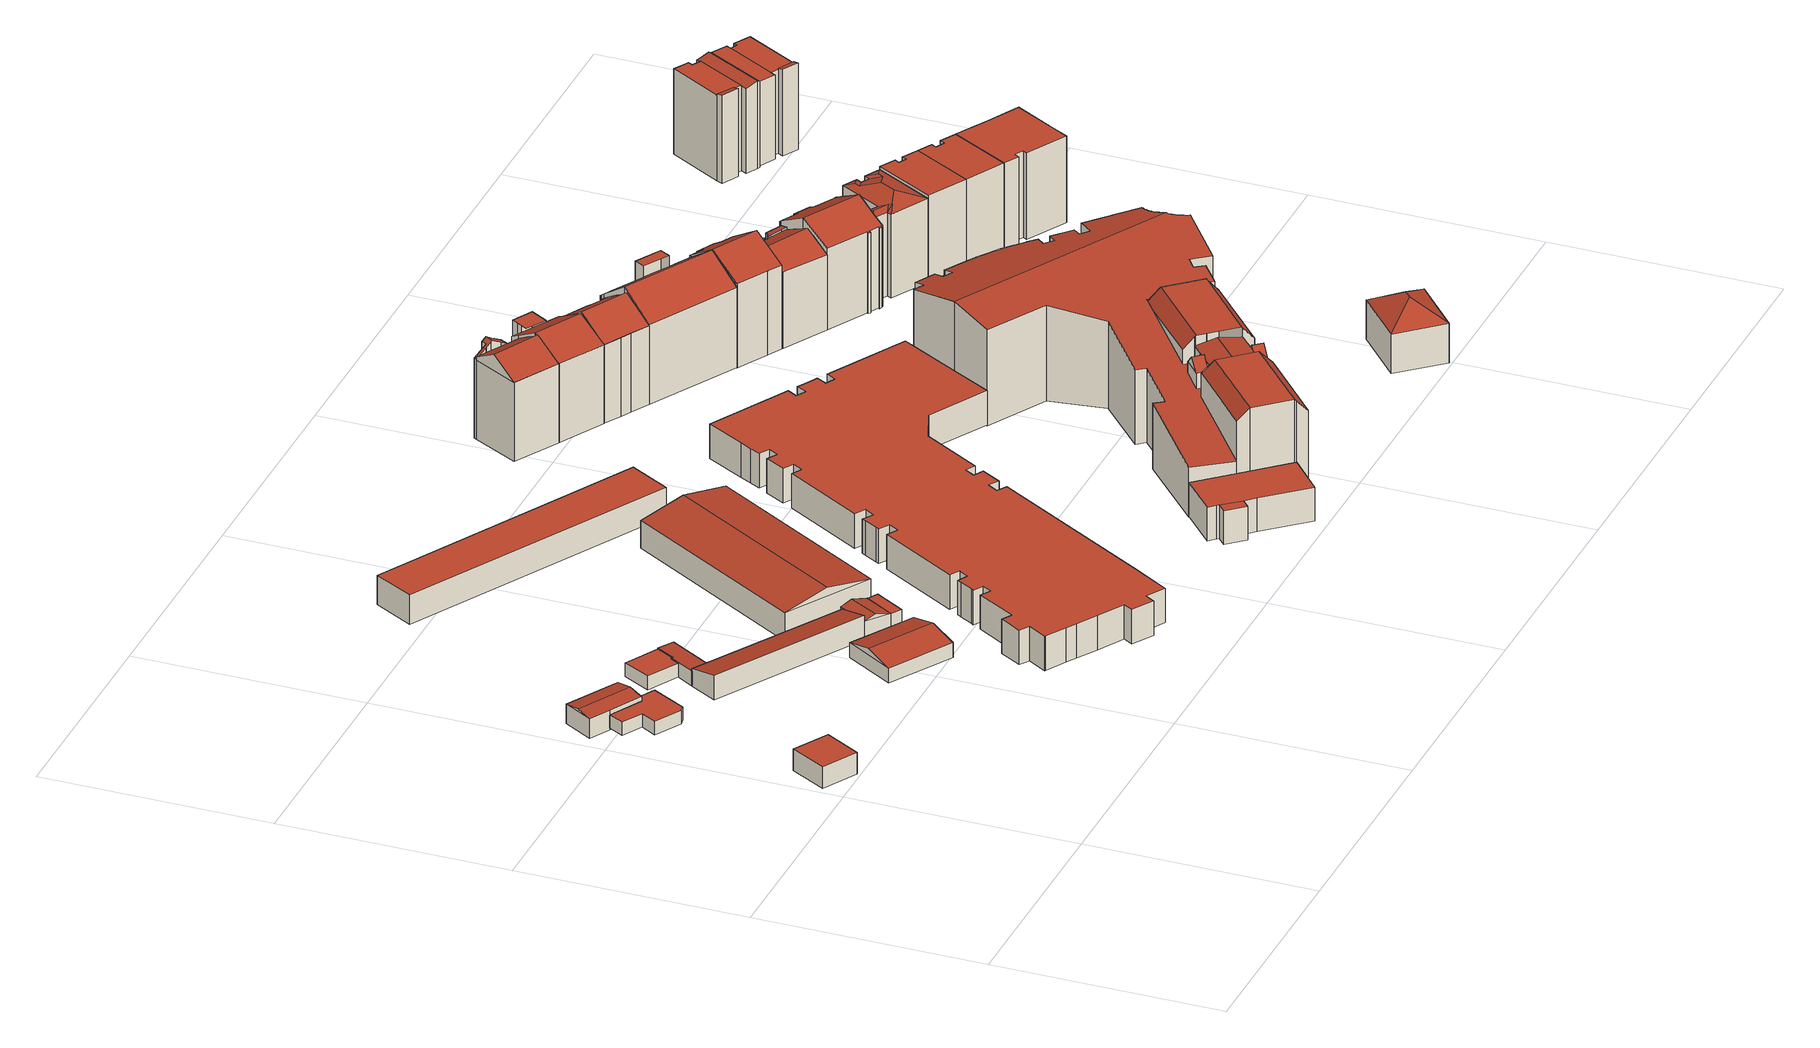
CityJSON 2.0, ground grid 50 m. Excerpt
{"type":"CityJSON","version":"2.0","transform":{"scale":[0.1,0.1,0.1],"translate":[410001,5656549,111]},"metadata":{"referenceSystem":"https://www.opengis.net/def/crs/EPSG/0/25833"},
"CityObjects":{
"building1":{"type":"Building","attributes":{"Dachtyp_tdc":"tdcPolyFlatRoof","Gemeindeschluessel":14612000,"Dachneigung":0,"QualitaetDacherkennung":84,"Geometrietyp2DReferenz":"3000","measuredHeight":4.87,"function":"31001_2000","roofType":"1000"},"geometry":[{"type":"Solid","lod":"2","boundaries":[[[[0,1,2,3]],[[4,5,1,0]],[[5,6,2,1]],[[6,7,3,2]],[[7,4,0,3]],[[7,6,5,4]]]],"semantics":{"surfaces":[{"type":"GroundSurface"},{"type":"WallSurface"},{"type":"RoofSurface"}],"values":[[0,1,1,1,1,2]]}}]},
"building2":{"type":"Building","attributes":{"Dachtyp_tdc":"tdcPolyFlatRoof","Gemeindeschluessel":14612000,"Dachneigung":0,"QualitaetDacherkennung":52,"Geometrietyp2DReferenz":"3000","measuredHeight":2.99,"function":"31001_2000","roofType":"1000"},"geometry":[{"type":"Solid","lod":"2","boundaries":[[[[8,9,10,11]],[[9,12,13,10]],[[12,14,15,13]],[[14,16,17,15]],[[16,18,19,17]],[[18,20,21,19]],[[20,22,23,21]],[[22,24,25,23]],[[24,8,11,25]],[[24,22,20,18,16,14,12,9,8]],[[11,10,13,15,17,19,21,23,25]]]],"semantics":{"surfaces":[{"type":"WallSurface"},{"type":"RoofSurface"},{"type":"GroundSurface"}],"values":[[0,0,0,0,0,0,0,0,0,1,2]]}}]},
"building3":{"type":"Building","attributes":{"Dachtyp_tdc":"tdcFreeFormRoof","Gemeindeschluessel":14612000,"Dachneigung":10.03,"QualitaetDacherkennung":81,"Geometrietyp2DReferenz":"3000","measuredHeight":5.07,"function":"31001_2000","roofType":"5000"},"geometry":[{"type":"Solid","lod":"2","boundaries":[[[[26,27,28,29]],[[27,30,31,28]],[[30,32,33,31]],[[32,34,35,33]],[[34,36,37,35]],[[36,26,29,37]],[[38,32,30,39]],[[36,34,38,39,27,26]],[[34,32,38]],[[30,27,39]],[[29,28,31,33,35,37]]]],"semantics":{"surfaces":[{"type":"WallSurface"},{"type":"RoofSurface"},{"type":"GroundSurface"}],"values":[[0,0,0,0,0,0,1,1,0,0,2]]}}]},
"building4":{"type":"Building","attributes":{"Dachtyp_tdc":"tdcPolyFlatRoof","Gemeindeschluessel":14612000,"Dachneigung":0,"QualitaetDacherkennung":70,"Geometrietyp2DReferenz":"3000","measuredHeight":3.07,"function":"31001_2000","roofType":"1000"},"geometry":[{"type":"Solid","lod":"2","boundaries":[[[[40,41,42,43]],[[41,44,45,42]],[[44,46,47,45]],[[46,48,49,47]],[[48,50,51,49]],[[50,40,43,51]],[[50,48,46,44,41,40]],[[43,42,45,47,49,51]]]],"semantics":{"surfaces":[{"type":"WallSurface"},{"type":"RoofSurface"},{"type":"GroundSurface"}],"values":[[0,0,0,0,0,0,1,2]]}}]},
"building5":{"type":"Building","attributes":{"Dachtyp_tdc":"tdcPolyFlatRoof","Gemeindeschluessel":14612000,"Dachneigung":2.81,"QualitaetDacherkennung":78,"Geometrietyp2DReferenz":"3000","measuredHeight":3.26,"function":"31001_2000","roofType":"2100"},"geometry":[{"type":"Solid","lod":"2","boundaries":[[[[52,53,43,54]],[[53,55,51,43]],[[55,56,49,51]],[[56,57,47,49]],[[57,58,59,47]],[[58,60,61,59]],[[60,52,54,61]],[[60,58,57,56,55,53,52]],[[54,43,51,49,47,59,61]]]],"semantics":{"surfaces":[{"type":"WallSurface"},{"type":"RoofSurface"},{"type":"GroundSurface"}],"values":[[0,0,0,0,0,0,0,1,2]]}}]},
"building6":{"type":"Building","attributes":{"Dachtyp_tdc":"tdcPolyFlatRoof","Gemeindeschluessel":14612000,"Dachneigung":13.62,"QualitaetDacherkennung":81,"Geometrietyp2DReferenz":"3000","measuredHeight":5.57,"function":"31001_2000","roofType":"2100"},"geometry":[{"type":"Solid","lod":"2","boundaries":[[[[62,63,54,64]],[[63,65,61,54]],[[65,66,67,61]],[[66,68,69,67]],[[68,62,64,69]],[[68,66,65,63,62]],[[64,54,61,67,69]]]],"semantics":{"surfaces":[{"type":"WallSurface"},{"type":"RoofSurface"},{"type":"GroundSurface"}],"values":[[0,0,0,0,0,1,2]]}}]},
"building7":{"type":"Building","attributes":{"Dachtyp_tdc":"tdcFreeFormRoof","Gemeindeschluessel":14612000,"Dachneigung":14.26,"QualitaetDacherkennung":87,"Geometrietyp2DReferenz":"3000","measuredHeight":4.85,"function":"31001_2000","roofType":"5000"},"geometry":[{"type":"Solid","lod":"2","boundaries":[[[[70,71,72,73]],[[71,74,75,72]],[[74,76,77,75]],[[76,78,79,77]],[[78,70,73,79]],[[76,80,81,70,78]],[[80,74,71,81]],[[76,74,80]],[[71,70,81]],[[73,72,75,77,79]]]],"semantics":{"surfaces":[{"type":"WallSurface"},{"type":"RoofSurface"},{"type":"GroundSurface"}],"values":[[0,0,0,0,0,1,1,0,0,2]]}}]},
"building8":{"type":"Building","attributes":{"Dachtyp_tdc":"tdcFreeFormRoof","Gemeindeschluessel":14612000,"Dachneigung":16.86,"QualitaetDacherkennung":89,"Geometrietyp2DReferenz":"3000","measuredHeight":4.24,"function":"31001_2000","roofType":"5000"},"geometry":[{"type":"Solid","lod":"2","boundaries":[[[[82,83,84,85]],[[83,86,87,84]],[[86,88,89,87]],[[88,90,91,89]],[[90,82,85,91]],[[90,88,92,93]],[[92,86,83,82,93]],[[88,86,92]],[[82,90,93]],[[85,84,87,89,91]]]],"semantics":{"surfaces":[{"type":"WallSurface"},{"type":"RoofSurface"},{"type":"GroundSurface"}],"values":[[0,0,0,0,0,1,1,0,0,2]]}}]},
"building9":{"type":"Building","attributes":{"Dachtyp_tdc":"tdcPolyFlatRoof","Gemeindeschluessel":14612000,"Dachneigung":0,"QualitaetDacherkennung":74,"Geometrietyp2DReferenz":"3000","measuredHeight":3.01,"function":"31001_2000","roofType":"1000"},"geometry":[{"type":"Solid","lod":"2","boundaries":[[[[94,95,89,91]],[[95,96,97,89]],[[96,98,99,97]],[[98,94,91,99]],[[98,96,95,94]],[[91,89,97,99]]]],"semantics":{"surfaces":[{"type":"WallSurface"},{"type":"RoofSurface"},{"type":"GroundSurface"}],"values":[[0,0,0,0,1,2]]}}]},
"building10":{"type":"Building","attributes":{"Dachtyp_tdc":"tdcGableRoof","Gemeindeschluessel":14612000,"Dachneigung":10.03,"QualitaetDacherkennung":92,"Geometrietyp2DReferenz":"3000","measuredHeight":8.18,"function":"31001_2000","roofType":"3100"},"geometry":[{"type":"Solid","lod":"2","boundaries":[[[[100,101,102,103]],[[101,104,105,102]],[[104,106,107,105]],[[106,100,103,107]],[[104,101,108]],[[100,106,109]],[[101,100,109,108]],[[106,104,108,109]],[[103,102,105,107]]]],"semantics":{"surfaces":[{"type":"WallSurface"},{"type":"RoofSurface"},{"type":"GroundSurface"}],"values":[[0,0,0,0,0,0,1,1,2]]}}]},
"building11":{"type":"Building","attributes":{"Dachtyp_tdc":"tdcPolyFlatRoof","Gemeindeschluessel":14612000,"Dachneigung":0,"QualitaetDacherkennung":55,"Geometrietyp2DReferenz":"3000","measuredHeight":6.64,"function":"31001_2000","roofType":"1000"},"geometry":[{"type":"Solid","lod":"2","boundaries":[[[[110,111,112,113]],[[111,114,115,112]],[[114,116,117,115]],[[116,110,113,117]],[[116,114,111,110]],[[113,112,115,117]]]],"semantics":{"surfaces":[{"type":"WallSurface"},{"type":"RoofSurface"},{"type":"GroundSurface"}],"values":[[0,0,0,0,1,2]]}}]},
"building12":{"type":"Building","attributes":{"Dachtyp_tdc":"tdcPolyFlatRoof","Gemeindeschluessel":14612000,"Dachneigung":0,"QualitaetDacherkennung":20,"Geometrietyp2DReferenz":"3000","measuredHeight":7.8,"function":"31001_9998","roofType":"1000"},"geometry":[{"type":"Solid","lod":"2","boundaries":[[[[118,119,120,121]],[[119,122,123,120]],[[122,124,125,123]],[[124,126,127,125]],[[126,128,129,127]],[[128,130,131,129]],[[130,132,133,131]],[[132,134,135,133]],[[134,136,137,135]],[[136,138,139,137]],[[138,140,141,139]],[[140,142,143,141]],[[142,144,145,143]],[[144,146,147,145]],[[146,148,149,147]],[[148,150,151,149]],[[150,152,153,151]],[[152,154,155,153]],[[154,156,157,155]],[[156,158,159,157]],[[158,160,161,159]],[[160,162,163,161]],[[162,164,165,163]],[[164,166,167,165]],[[166,168,169,167]],[[168,170,171,169]],[[170,172,173,171]],[[172,174,175,173]],[[174,176,177,175]],[[176,178,179,177]],[[178,180,181,179]],[[180,182,183,181]],[[182,184,185,183]],[[184,186,187,185]],[[186,188,189,187]],[[188,190,191,189]],[[190,192,193,191]],[[192,194,195,193]],[[194,196,197,195]],[[196,198,199,197]],[[198,200,201,199]],[[200,202,203,201]],[[202,204,205,203]],[[204,206,207,205]],[[206,208,209,207]],[[208,210,211,209]],[[212,213,214,215]],[[213,216,217,214]],[[216,218,219,217]],[[218,118,121,219]],[[220,221,222,223]],[[221,224,225,222]],[[224,226,227,225]],[[226,228,229,227]],[[228,230,231,229]],[[230,232,233,231]],[[232,234,235,233]],[[234,236,237,235]],[[236,238,239,237]],[[238,240,241,239]],[[240,242,243,241]],[[242,244,245,243]],[[244,246,247,245]],[[246,248,249,247]],[[248,250,251,249]],[[250,252,253,251]],[[252,254,255,253]],[[254,212,215,255]],[[254,252,250,248,246,244,242,240,238,236,234,232,230,228,226,224,221,220,256,210,208,206,204,202,200,198,196,194,192,190,188,186,184,182,180,178,176,174,172,170,168,166,164,162,160,158,156,154,152,150,148,146,144,142,140,138,136,134,132,130,128,126,124,122,119,118,218,216,213,212]],[[215,214,217,219,121,120,123,125,127,129,131,133,135,137,139,141,143,145,147,149,151,153,155,157,159,161,163,165,167,169,171,173,175,177,179,181,183,185,187,189,191,193,195,197,199,201,203,205,207,209,211,257,223,222,225,227,229,231,233,235,237,239,241,243,245,247,249,251,253,255]],[[210,256,257,211]],[[256,220,223,257]]]],"semantics":{"surfaces":[{"type":"WallSurface"},{"type":"RoofSurface"},{"type":"GroundSurface"}],"values":[[0,0,0,0,0,0,0,0,0,0,0,0,0,0,0,0,0,0,0,0,0,0,0,0,0,0,0,0,0,0,0,0,0,0,0,0,0,0,0,0,0,0,0,0,0,0,0,0,0,0,0,0,0,0,0,0,0,0,0,0,0,0,0,0,0,0,0,0,1,2,0,0]]}}]},
"building13":{"type":"Building","attributes":{"Gemeindeschluessel":14612000,"Geometrietyp2DReferenz":"3000","function":"31001_9998","roofType":"9999"},"children":["building13-1","building13-2"]},
"building13-1":{"type":"BuildingPart","attributes":{"Dachtyp_tdc":"tdcPolyFlatRoof","Dachneigung":0,"QualitaetDacherkennung":74,"Geometrietyp2DReferenz":"3000","measuredHeight":7.63,"roofType":"1000"},"parents":["building13"],"geometry":[{"type":"MultiSurface","lod":"2","boundaries":[[[258,259,260,261]],[[259,262,263,260]],[[262,264,265,263]],[[264,266,267,265]],[[266,268,269,267]],[[268,270,271,269]],[[270,272,273,271]],[[272,274,275,273]],[[274,272,270,268,266,264,262,259,258]],[[261,260,263,265,267,269,271,273,275]]],"semantics":{"surfaces":[{"type":"WallSurface"},{"type":"RoofSurface"},{"type":"GroundSurface"}],"values":[0,0,0,0,0,0,0,0,1,2]}}]},
"building13-2":{"type":"BuildingPart","attributes":{"Dachtyp_tdc":"tdcPolyFlatRoof","Dachneigung":0,"QualitaetDacherkennung":37,"Geometrietyp2DReferenz":"3000","measuredHeight":7.65,"roofType":"1000"},"parents":["building13"],"geometry":[{"type":"MultiSurface","lod":"2","boundaries":[[[276,277,275,274]],[[276,278,279,277]],[[278,258,261,279]],[[258,278,276,274]],[[275,277,279,261]]],"semantics":{"surfaces":[{"type":"WallSurface"},{"type":"RoofSurface"},{"type":"GroundSurface"}],"values":[0,0,0,1,2]}}]},
"building14":{"type":"Building","attributes":{"Gemeindeschluessel":14612000,"Geometrietyp2DReferenz":"3000","function":"31001_9998","roofType":"9999"},"children":["building14-1","building14-2"]},
"building14-1":{"type":"BuildingPart","attributes":{"Dachtyp_tdc":"tdcGableRoof","Dachneigung":32.14,"QualitaetDacherkennung":65,"Geometrietyp2DReferenz":"3000","measuredHeight":21.74,"roofType":"3100"},"parents":["building14"],"geometry":[{"type":"MultiSurface","lod":"2","boundaries":[[[280,281,282,283]],[[284,285,286,287]],[[285,288,289,286]],[[288,280,283,289]],[[288,290,291,292]],[[293,294,295,296,291,290,297]],[[285,297,290,288]],[[284,293,297,285]],[[280,292,291,296,298,281]],[[288,292,280]],[[283,282,299,287,286,289]]],"semantics":{"surfaces":[{"type":"WallSurface"},{"type":"RoofSurface"},{"type":"GroundSurface"}],"values":[0,0,0,0,1,1,0,0,0,0,2]}}]},
"building14-2":{"type":"BuildingPart","attributes":{"Dachtyp_tdc":"tdcFreeFormRoof","Dachneigung":28.7,"QualitaetDacherkennung":33,"Geometrietyp2DReferenz":"3000","measuredHeight":20.77,"roofType":"5000"},"parents":["building14"],"geometry":[{"type":"MultiSurface","lod":"2","boundaries":[[[300,301,302,303]],[[301,304,305,302]],[[304,306,307,305]],[[306,308,309,307]],[[308,310,311,309]],[[310,293,284,287,311]],[[298,312,313,282,281]],[[312,300,303,313]],[[314,293,310,308,306]],[[306,304,301,300,312,298,295,314]],[[303,302,305,307,309,311,287,299,282,313]]],"semantics":{"surfaces":[{"type":"WallSurface"},{"type":"RoofSurface"},{"type":"GroundSurface"}],"values":[0,0,0,0,0,0,0,0,1,1,2]}}]},
"building15":{"type":"Building","attributes":{"Gemeindeschluessel":14612000,"Geometrietyp2DReferenz":"3000","function":"31001_9998","roofType":"9999"},"children":["building15-1","building15-2","building15-3"]},
"building15-1":{"type":"BuildingPart","attributes":{"Dachtyp_tdc":"tdcPolyFlatRoof","Dachneigung":0,"QualitaetDacherkennung":48,"Geometrietyp2DReferenz":"3000","measuredHeight":18.37,"roofType":"1000"},"parents":["building15"],"geometry":[{"type":"MultiSurface","lod":"2","boundaries":[[[315,316,317,318]],[[316,319,320,321,317]],[[322,323,324,325,326]],[[323,327,328,324]],[[327,315,318,328]],[[327,323,322,329,319,316,315]],[[318,317,321,330,325,324,328]]],"semantics":{"surfaces":[{"type":"WallSurface"},{"type":"RoofSurface"},{"type":"GroundSurface"}],"values":[0,0,0,0,0,1,2]}}]},
"building15-2":{"type":"BuildingPart","attributes":{"Dachtyp_tdc":"tdcPolyFlatRoof","Dachneigung":6.3,"QualitaetDacherkennung":22,"Geometrietyp2DReferenz":"3000","measuredHeight":4.25,"roofType":"2100"},"parents":["building15"],"geometry":[{"type":"MultiSurface","lod":"2","boundaries":[[[331,332,333,334]],[[332,335,336,333]],[[335,326,325,336]],[[326,335,332,331,337]],[[330,334,333,336,325]]],"semantics":{"surfaces":[{"type":"WallSurface"},{"type":"RoofSurface"},{"type":"GroundSurface"}],"values":[0,0,0,1,2]}}]},
"building15-3":{"type":"BuildingPart","attributes":{"Dachtyp_tdc":"tdcGableRoof","Dachneigung":29.51,"QualitaetDacherkennung":73,"Geometrietyp2DReferenz":"3000","measuredHeight":21.94,"roofType":"3100"},"parents":["building15"],"geometry":[{"type":"MultiSurface","lod":"2","boundaries":[[[338,288,339,340,341]],[[341,342,343,344,320,345,346,347,338]],[[330,321,317,348,349,350,351,352,289,353,286,334]],[[320,344,317,321]],[[344,343,348,317]],[[343,342,349,348]],[[342,341,350,349]],[[341,340,351,350]],[[340,339,352,351]],[[339,288,289,352]],[[288,338,353,289]],[[338,347,286,353]],[[347,346,331,334,286]]],"semantics":{"surfaces":[{"type":"RoofSurface"},{"type":"GroundSurface"},{"type":"WallSurface"}],"values":[0,0,1,2,2,2,2,2,2,2,2,2,2]}}]},
"building16":{"type":"Building","attributes":{"name":"Internationaler Bund Bildungszentrum Dresden","Gemeindeschluessel":14612000,"Geometrietyp2DReferenz":"3000","function":"31001_3021","roofType":"9999"},"children":["building16-1","building16-2","building16-3","building16-4","building16-5"]},
"building16-1":{"type":"BuildingPart","attributes":{"Dachtyp_tdc":"tdcCutGableRoof","Dachneigung":0.182,"QualitaetDacherkennung":55,"Geometrietyp2DReferenz":"3000","measuredHeight":21.82,"roofType":"9999"},"parents":["building16"],"geometry":[{"type":"MultiSurface","lod":"2","boundaries":[[[354,355,356,357]],[[355,358,359,356]],[[358,360,361,359]],[[360,362,361]],[[363,364,365,366,367]],[[364,368,369,365]],[[368,370,371,369]],[[370,372,373,371]],[[372,374,375,373]],[[374,354,357,375]],[[376,360,358,355,354,374]],[[372,370,368,364,363,377]],[[374,372,377,376]],[[357,356,359,361,378,379,380,366,365,369,371,373,375]]],"semantics":{"surfaces":[{"type":"WallSurface"},{"type":"RoofSurface"},{"type":"GroundSurface"}],"values":[0,0,0,0,0,0,0,0,0,0,1,1,1,2]}}]},
"building16-2":{"type":"BuildingPart","attributes":{"Dachtyp_tdc":"tdcCutGableRoof","Dachneigung":0.061,"QualitaetDacherkennung":69,"Geometrietyp2DReferenz":"3000","measuredHeight":21.79,"roofType":"9999"},"parents":["building16"],"geometry":[{"type":"MultiSurface","lod":"2","boundaries":[[[381,382,383]],[[381,384,385,382]],[[384,386,387,385]],[[386,388,269,387]],[[388,389,390,269]],[[389,391,392,390]],[[391,393,267,392]],[[393,394,395,267]],[[394,396,397,395]],[[396,398,399,400,397]],[[389,388,386,384,381,401]],[[402,398,396,394,393,391]],[[401,402,391,389]],[[382,385,387,269,390,392,267,395,397,400,403,404,405]]],"semantics":{"surfaces":[{"type":"WallSurface"},{"type":"RoofSurface"},{"type":"GroundSurface"}],"values":[0,0,0,0,0,0,0,0,0,0,1,1,1,2]}}]},
"building16-3":{"type":"BuildingPart","attributes":{"Dachtyp_tdc":"tdcGableRoof","Dachneigung":45.31,"QualitaetDacherkennung":47,"Geometrietyp2DReferenz":"3000","measuredHeight":20.37,"roofType":"3100"},"parents":["building16"],"geometry":[{"type":"MultiSurface","lod":"2","boundaries":[[[406,407,408,409]],[[407,410,411,408]],[[412,406,409,413]],[[406,412,414,415,416]],[[410,407,416,415,417]],[[406,416,407]],[[409,408,411,413]]],"semantics":{"surfaces":[{"type":"WallSurface"},{"type":"RoofSurface"},{"type":"GroundSurface"}],"values":[0,0,0,1,1,0,2]}}]},
"building16-4":{"type":"BuildingPart","attributes":{"Dachtyp_tdc":"tdcGableRoof","Dachneigung":10.84,"QualitaetDacherkennung":72,"Geometrietyp2DReferenz":"3000","measuredHeight":20.5,"roofType":"3100"},"parents":["building16"],"geometry":[{"type":"MultiSurface","lod":"2","boundaries":[[[418,366,380,379,378,361,413,411,382,405,404,403,400,419]],[[420,418,421]],[[420,367,366,418]],[[362,422,413,361]],[[422,412,413]],[[423,411,410]],[[423,383,382,411]],[[399,424,419,400]],[[424,425,419]],[[426,427,383,423,417,414,422,362,428,429]],[[429,430,367,420,431,432,424,399,433,426]]],"semantics":{"surfaces":[{"type":"GroundSurface"},{"type":"WallSurface"},{"type":"RoofSurface"}],"values":[0,1,1,1,1,1,1,1,1,2,2]}}]},
"building16-5":{"type":"BuildingPart","attributes":{"Dachtyp_tdc":"tdcGableRoof","Dachneigung":44.28,"QualitaetDacherkennung":69,"Geometrietyp2DReferenz":"3000","measuredHeight":20.33,"roofType":"3100"},"parents":["building16"],"geometry":[{"type":"MultiSurface","lod":"2","boundaries":[[[434,435,436,437]],[[435,421,418,436]],[[425,434,437,419]],[[425,432,438,439,434]],[[435,439,438,431,421]],[[434,439,435]],[[437,436,418,419]]],"semantics":{"surfaces":[{"type":"WallSurface"},{"type":"RoofSurface"},{"type":"GroundSurface"}],"values":[0,0,0,1,1,0,2]}}]},
"building17":{"type":"Building","attributes":{"Dachtyp_tdc":"tdcFreeFormRoof","Gemeindeschluessel":14612000,"Dachneigung":32.9,"QualitaetDacherkennung":68,"Geometrietyp2DReferenz":"3000","measuredHeight":22.25,"function":"31001_9998","roofType":"5000"},"geometry":[{"type":"Solid","lod":"2","boundaries":[[[[440,441,349,351]],[[441,442,443,349]],[[442,444,445,443]],[[444,446,447,445]],[[446,448,449,447]],[[448,450,451,449]],[[450,452,453,451]],[[452,454,455,453]],[[454,456,457,455]],[[456,458,459,457]],[[458,460,461,459]],[[460,440,351,461]],[[454,462,463,340,464,465,466]],[[467,468,469,470,471,463,462,472,473]],[[448,467,473,450]],[[450,473,472,452]],[[452,472,462,454]],[[440,340,463,471,441]],[[441,471,470,442]],[[442,470,469,444]],[[444,469,468,446]],[[446,468,467,448]],[[456,466,465,458]],[[454,466,456]],[[458,465,464,460]],[[460,464,340,440]],[[351,349,443,445,447,449,451,453,455,457,459,461]]]],"semantics":{"surfaces":[{"type":"WallSurface"},{"type":"RoofSurface"},{"type":"GroundSurface"}],"values":[[0,0,0,0,0,0,0,0,0,0,0,0,1,1,0,0,0,0,0,0,0,0,0,0,0,0,2]]}}]},
"building18":{"type":"Building","attributes":{"Dachtyp_tdc":"tdcFreeFormRoof","Gemeindeschluessel":14612000,"Dachneigung":11.2,"QualitaetDacherkennung":3,"Geometrietyp2DReferenz":"3000","measuredHeight":23.68,"function":"31001_9998","roofType":"5000"},"geometry":[{"type":"Solid","lod":"2","boundaries":[[[[474,475,476,477]],[[475,478,479,476]],[[478,480,481,479]],[[480,482,483,481]],[[482,484,485,483]],[[484,486,487,485]],[[486,488,489,487]],[[488,490,491,489]],[[490,492,493,491]],[[492,494,495,493]],[[494,496,497,495]],[[498,499,500,501]],[[499,502,503,500]],[[502,504,505,503]],[[504,506,507,505]],[[506,508,509,507]],[[508,510,511,509]],[[510,512,513,511]],[[512,514,515,513]],[[514,516,517,515]],[[516,518,519,517]],[[518,520,521,519]],[[520,522,523,521]],[[522,524,525,523]],[[524,526,527,525]],[[526,528,529,527]],[[528,530,531,529]],[[530,532,533,531]],[[532,534,535,533]],[[534,536,537,535]],[[536,538,539,537]],[[538,540,541,539]],[[540,542,543,541]],[[542,544,545,543]],[[544,546,547,545]],[[546,548,549,547]],[[548,550,551,549]],[[550,552,553,551]],[[552,554,555,553]],[[554,556,557,555]],[[556,558,559,557]],[[558,560,561,559]],[[560,562,563,561]],[[562,564,565,563]],[[564,566,567,565]],[[566,568,569,567]],[[568,570,571,569]],[[570,572,573,571]],[[572,574,575,573]],[[574,576,577,575]],[[576,578,579,577]],[[578,580,581,579]],[[580,582,583,581]],[[582,584,585,583]],[[584,586,587,585]],[[586,588,589,587]],[[590,591,592,593]],[[588,594,595,589]],[[594,596,597,595]],[[596,590,593,597]],[[591,598,599,592]],[[598,600,601,599]],[[600,602,603,601]],[[602,604,605,603]],[[604,606,607,605]],[[608,530,528,526,524,522,520,518,516,514,512,510,508,506,504,502,499,498,496,494,492,490,488,486,484,482,480,478,475,474,609,610,611,606,604,602,612]],[[591,590,596,594,588,586,584,582,580,578,576,574,572,570,568,566,564,562,560,558,556,554,552,550,548,546,544,542,540,538,536,534,532,608,612,600,598]],[[532,530,608]],[[602,600,612]],[[496,498,501,497]],[[606,611,613,607]],[[611,610,614,613]],[[610,609,615,614]],[[609,474,477,615]],[[607,613,614,615,477,476,479,481,483,485,487,489,491,493,495,497,501,500,503,505,507,509,511,513,515,517,519,521,523,525,527,529,531,533,535,537,539,541,543,545,547,549,551,553,555,557,559,561,563,565,567,569,571,573,575,577,579,581,583,585,587,589,595,597,593,592,599,601,603,605]]]],"semantics":{"surfaces":[{"type":"WallSurface"},{"type":"RoofSurface"},{"type":"GroundSurface"}],"values":[[0,0,0,0,0,0,0,0,0,0,0,0,0,0,0,0,0,0,0,0,0,0,0,0,0,0,0,0,0,0,0,0,0,0,0,0,0,0,0,0,0,0,0,0,0,0,0,0,0,0,0,0,0,0,0,0,0,0,0,0,0,0,0,0,0,1,1,0,0,0,0,0,0,0,2]]}}]},
"building19":{"type":"Building","attributes":{"Gemeindeschluessel":14612000,"Geometrietyp2DReferenz":"3000","function":"31001_9998","roofType":"9999"},"children":["building19-1","building19-2"]},
"building19-1":{"type":"BuildingPart","attributes":{"Dachtyp_tdc":"tdcPolyFlatRoof","Dachneigung":0,"QualitaetDacherkennung":39,"Geometrietyp2DReferenz":"3000","measuredHeight":20.77,"roofType":"1000"},"parents":["building19"],"geometry":[{"type":"MultiSurface","lod":"2","boundaries":[[[616,617,618,619,620]],[[617,621,622,618]],[[621,623,624,625,622]],[[623,621,617,616]],[[619,618,622,625]]],"semantics":{"surfaces":[{"type":"WallSurface"},{"type":"RoofSurface"},{"type":"GroundSurface"}],"values":[0,0,0,1,2]}}]},
"building19-2":{"type":"BuildingPart","attributes":{"Dachtyp_tdc":"tdcGableRoof","Dachneigung":35.27,"QualitaetDacherkennung":71,"Geometrietyp2DReferenz":"3000","measuredHeight":23.4,"roofType":"3100"},"parents":["building19"],"geometry":[{"type":"MultiSurface","lod":"2","boundaries":[[[626,627,628,629]],[[627,630,631,628]],[[630,620,619,631]],[[624,632,633,625]],[[632,634,635,633]],[[634,636,637,635]],[[636,638,639,637]],[[638,640,641,639]],[[640,642,455,641]],[[642,643,644,455]],[[643,645,453,644]],[[645,646,647,453]],[[646,626,629,647]],[[643,642,640,638]],[[638,636,634,632,624,648,620,630,627,626,646,645,643]],[[629,628,631,619,625,633,635,637,639,641,455,644,453,647]]],"semantics":{"surfaces":[{"type":"WallSurface"},{"type":"RoofSurface"},{"type":"GroundSurface"}],"values":[0,0,0,0,0,0,0,0,0,0,0,0,0,1,1,2]}}]},
"building20":{"type":"Building","attributes":{"Dachtyp_tdc":"tdcFreeFormRoof","Gemeindeschluessel":14612000,"Dachneigung":32.31,"QualitaetDacherkennung":69,"Geometrietyp2DReferenz":"3000","measuredHeight":23.55,"function":"31001_9998","roofType":"5000"},"geometry":[{"type":"Solid","lod":"2","boundaries":[[[[649,650,651,652]],[[650,653,654,651]],[[653,655,656,654]],[[655,657,658,656]],[[657,659,660,658]],[[659,661,662,660]],[[661,663,664,662]],[[663,665,666,664]],[[665,649,652,666]],[[659,657,655,653,650,667,668,661]],[[665,663,668,667,649]],[[650,649,667]],[[663,661,668]],[[652,651,654,656,658,660,662,664,666]]]],"semantics":{"surfaces":[{"type":"WallSurface"},{"type":"RoofSurface"},{"type":"GroundSurface"}],"values":[[0,0,0,0,0,0,0,0,0,1,1,0,0,2]]}}]},
"building21":{"type":"Building","attributes":{"Gemeindeschluessel":14612000,"Geometrietyp2DReferenz":"3000","function":"31001_9998","roofType":"9999"},"children":["building21-1","building21-2","building21-3"]},
"building21-1":{"type":"BuildingPart","attributes":{"Dachtyp_tdc":"tdcPolyFlatRoof","Dachneigung":10.09,"QualitaetDacherkennung":33,"Geometrietyp2DReferenz":"3000","measuredHeight":18.02,"roofType":"2100"},"parents":["building21"],"geometry":[{"type":"MultiSurface","lod":"2","boundaries":[[[669,670,671,672,673]],[[670,674,675,671]],[[674,676,677,675]],[[676,678,679,680,677]],[[676,674,670,669,678]],[[680,672,671,675,677]]],"semantics":{"surfaces":[{"type":"WallSurface"},{"type":"RoofSurface"},{"type":"GroundSurface"}],"values":[0,0,0,0,1,2]}}]},
"building21-2":{"type":"BuildingPart","attributes":{"Dachtyp_tdc":"tdcPolyFlatRoof","Dachneigung":6.08,"QualitaetDacherkennung":47,"Geometrietyp2DReferenz":"3000","measuredHeight":18.14,"roofType":"2100"},"parents":["building21"],"geometry":[{"type":"MultiSurface","lod":"2","boundaries":[[[681,682,662,683,684]],[[682,685,686,662]],[[685,687,688,686]],[[687,689,690,688]],[[689,691,692,690]],[[691,693,694,692]],[[693,695,696,694]],[[695,697,698,696]],[[697,699,700,698]],[[699,701,702,703,700]],[[701,699,697,695,693,691,689,687,685,682,681]],[[683,662,686,688,690,692,694,696,698,700,703]]],"semantics":{"surfaces":[{"type":"WallSurface"},{"type":"RoofSurface"},{"type":"GroundSurface"}],"values":[0,0,0,0,0,0,0,0,0,0,1,2]}}]},
"building21-3":{"type":"BuildingPart","attributes":{"Dachtyp_tdc":"tdcGableRoof","Dachneigung":26.46,"QualitaetDacherkennung":65,"Geometrietyp2DReferenz":"3000","measuredHeight":20.52,"roofType":"3100"},"parents":["building21"],"geometry":[{"type":"MultiSurface","lod":"2","boundaries":[[[704,705,706,664]],[[705,684,683,706]],[[702,673,672,703]],[[679,707,708,680]],[[707,709,710,708]],[[709,711,712,710]],[[711,704,664,712]],[[707,679,673,702,684,705]],[[705,704,711,709,707]],[[664,706,683,703,672,680,708,710,712]]],"semantics":{"surfaces":[{"type":"WallSurface"},{"type":"RoofSurface"},{"type":"GroundSurface"}],"values":[0,0,0,0,0,0,0,1,1,2]}}]},
"building22":{"type":"Building","attributes":{"Dachtyp_tdc":"tdcFreeFormRoof","Gemeindeschluessel":14612000,"Dachneigung":32.89,"QualitaetDacherkennung":88,"Geometrietyp2DReferenz":"3000","measuredHeight":12.71,"function":"31001_2000","roofType":"5000"},"geometry":[{"type":"Solid","lod":"2","boundaries":[[[[713,714,715,716]],[[714,717,718,715]],[[717,719,720,718]],[[719,721,722,720]],[[721,723,724,722]],[[723,725,726,724]],[[725,727,728,726]],[[727,729,730,728]],[[729,713,716,730]],[[731,723,721,719,717,714,713,729,732]],[[733,727,725]],[[732,729,727,733]],[[731,732,733,725]],[[725,723,731]],[[716,715,718,720,722,724,726,728,730]]]],"semantics":{"surfaces":[{"type":"WallSurface"},{"type":"RoofSurface"},{"type":"GroundSurface"}],"values":[[0,0,0,0,0,0,0,0,0,1,1,1,1,0,2]]}}]},
"building23":{"type":"Building","attributes":{"Dachtyp_tdc":"tdcGableRoof","Gemeindeschluessel":14612000,"Dachneigung":28.45,"QualitaetDacherkennung":68,"Geometrietyp2DReferenz":"3000","measuredHeight":22.3,"function":"31001_9998","roofType":"3100"},"geometry":[{"type":"Solid","lod":"2","boundaries":[[[[734,735,736,737]],[[735,738,739,736]],[[738,740,741,739]],[[740,742,743,741]],[[742,744,745,743]],[[744,746,747,745]],[[746,748,749,747]],[[748,750,751,749]],[[750,752,710,751]],[[752,753,754,710]],[[753,755,677,754]],[[755,756,757,677]],[[756,758,759,757]],[[758,760,761,759]],[[760,762,763,761]],[[762,764,765,763]],[[764,766,767,765]],[[766,768,769,767]],[[768,770,771,769]],[[770,772,773,771]],[[772,774,775,773]],[[774,776,777,775]],[[776,734,737,777]],[[772,770,768,766,764,762,760,758,756,755,753]],[[753,752,750,748,746,744,742,740,738,735,734,776,774,772]],[[737,736,739,741,743,745,747,749,751,710,754,677,757,759,761,763,765,767,769,771,773,775,777]]]],"semantics":{"surfaces":[{"type":"WallSurface"},{"type":"RoofSurface"},{"type":"GroundSurface"}],"values":[[0,0,0,0,0,0,0,0,0,0,0,0,0,0,0,0,0,0,0,0,0,0,0,1,1,2]]}}]},
"building24":{"type":"Building","attributes":{"Dachtyp_tdc":"tdcFreeFormRoof","Gemeindeschluessel":14612000,"Dachneigung":18.69,"QualitaetDacherkennung":14,"Geometrietyp2DReferenz":"3000","measuredHeight":20.58,"function":"31001_9998","roofType":"5000"},"geometry":[{"type":"Solid","lod":"2","boundaries":[[[[778,779,780,781]],[[781,782,778]],[[782,781,783]],[[784,782,783,785]],[[786,787,788,789,790,791,792,793,794,795,796,797]],[[783,781,787,786]],[[781,780,788,787]],[[780,798,789,788]],[[798,799,790,789]],[[799,800,791,790]],[[800,801,792,791]],[[801,802,793,792]],[[802,803,794,793]],[[803,804,795,794]],[[804,805,796,795]],[[805,785,797,796]],[[785,783,786,797]],[[806,807,808,784,785,805]],[[806,805,804]],[[807,806,804,803]],[[809,808,807,803,802]],[[810,809,802,801]],[[810,801,800]],[[782,784,808,809,810,800,799]],[[779,778,782,799,798]],[[779,798,780]]]],"semantics":{"surfaces":[{"type":"RoofSurface"},{"type":"GroundSurface"},{"type":"WallSurface"}],"values":[[0,0,0,0,1,2,2,2,2,2,2,2,2,2,2,2,2,0,0,0,0,0,0,0,0,0]]}}]},
"building25":{"type":"Building","attributes":{"Dachtyp_tdc":"tdcPolyFlatRoof","Gemeindeschluessel":14612000,"Dachneigung":0,"QualitaetDacherkennung":51,"Geometrietyp2DReferenz":"3000","measuredHeight":19.53,"function":"31001_9998","roofType":"1000"},"geometry":[{"type":"Solid","lod":"2","boundaries":[[[[811,812,813,814]],[[812,815,816,813]],[[815,817,818,816]],[[817,819,820,818]],[[819,821,822,820]],[[821,823,824,822]],[[823,825,826,824]],[[825,811,814,826]],[[825,823,821,819,817,815,812,811]],[[814,813,816,818,820,822,824,826]]]],"semantics":{"surfaces":[{"type":"WallSurface"},{"type":"RoofSurface"},{"type":"GroundSurface"}],"values":[[0,0,0,0,0,0,0,0,1,2]]}}]},
"building26":{"type":"Building","attributes":{"Dachtyp_tdc":"tdcPolyFlatRoof","Gemeindeschluessel":14612000,"Dachneigung":0,"QualitaetDacherkennung":50,"Geometrietyp2DReferenz":"3000","measuredHeight":19.52,"function":"31001_9998","roofType":"1000"},"geometry":[{"type":"Solid","lod":"2","boundaries":[[[[827,828,829,830]],[[828,831,832,829]],[[831,833,834,832]],[[833,835,836,834]],[[835,837,838,836]],[[837,825,826,838]],[[825,823,824,826]],[[823,827,830,824]],[[823,825,837,835,833,831,828,827]],[[830,829,832,834,836,838,826,824]]]],"semantics":{"surfaces":[{"type":"WallSurface"},{"type":"RoofSurface"},{"type":"GroundSurface"}],"values":[[0,0,0,0,0,0,0,0,1,2]]}}]},
"building27":{"type":"Building","attributes":{"Dachtyp_tdc":"tdcPolyFlatRoof","Gemeindeschluessel":14612000,"Dachneigung":0,"QualitaetDacherkennung":45,"Geometrietyp2DReferenz":"3000","measuredHeight":19.58,"function":"31001_9998","roofType":"1000"},"geometry":[{"type":"Solid","lod":"2","boundaries":[[[[839,840,841,842]],[[840,843,844,841]],[[843,845,846,844]],[[845,847,848,846]],[[847,849,850,848]],[[847,845,843,840,839,835,837,851,852,853,854,849]],[[850,855,856,857,858,838,836,842,841,844,846,848]],[[849,854,855,850]],[[854,853,856,855]],[[853,852,857,856]],[[852,851,858,857]],[[851,837,838,858]],[[837,835,836,838]],[[835,839,842,836]]]],"semantics":{"surfaces":[{"type":"WallSurface"},{"type":"RoofSurface"},{"type":"GroundSurface"}],"values":[[0,0,0,0,0,1,2,0,0,0,0,0,0,0]]}}]},
"building28":{"type":"Building","attributes":{"Gemeindeschluessel":14612000,"Geometrietyp2DReferenz":"3000","function":"31001_9998","roofType":"9999"},"children":["building28-1","building28-2","building28-3"]},
"building28-1":{"type":"BuildingPart","attributes":{"Dachtyp_tdc":"tdcPolyFlatRoof","Dachneigung":12.06,"QualitaetDacherkennung":27,"Geometrietyp2DReferenz":"3000","measuredHeight":20,"roofType":"2100"},"parents":["building28"],"geometry":[{"type":"MultiSurface","lod":"2","boundaries":[[[859,860,861,862,863]],[[864,865,866,867,868]],[[865,859,863,866]],[[865,864,860,859]],[[863,862,867,866]]],"semantics":{"surfaces":[{"type":"WallSurface"},{"type":"RoofSurface"},{"type":"GroundSurface"}],"values":[0,0,0,1,2]}}]},
"building28-2":{"type":"BuildingPart","attributes":{"Dachtyp_tdc":"tdcPolyFlatRoof","Dachneigung":0,"QualitaetDacherkennung":57,"Geometrietyp2DReferenz":"3000","measuredHeight":19.43,"roofType":"1000"},"parents":["building28"],"geometry":[{"type":"MultiSurface","lod":"2","boundaries":[[[869,870,871]],[[869,868,867,870]],[[861,872,873,862]],[[872,874,875,873]],[[874,876,877,875]],[[876,878,879,877]],[[878,880,881,879]],[[880,882,883,884,881]],[[880,878,876,874,872,861,868,869,882]],[[884,870,867,862,873,875,877,879,881]]],"semantics":{"surfaces":[{"type":"WallSurface"},{"type":"RoofSurface"},{"type":"GroundSurface"}],"values":[0,0,0,0,0,0,0,0,1,2]}}]},
"building28-3":{"type":"BuildingPart","attributes":{"Dachtyp_tdc":"tdcGableRoof","Dachneigung":13.57,"QualitaetDacherkennung":36,"Geometrietyp2DReferenz":"3000","measuredHeight":19.9,"roofType":"3100"},"parents":["building28"],"geometry":[{"type":"MultiSurface","lod":"2","boundaries":[[[883,885,881,884]],[[885,886,887,881]],[[886,888,889,887]],[[888,890,891,889]],[[890,892,893,891]],[[892,894,895,893]],[[894,896,897,895]],[[896,898,899,897]],[[898,900,901,899]],[[900,871,870,901]],[[896,894,892,890]],[[890,888,886,885,883,871,900,898,896]],[[870,884,881,887,889,891,893,895,897,899,901]]],"semantics":{"surfaces":[{"type":"WallSurface"},{"type":"RoofSurface"},{"type":"GroundSurface"}],"values":[0,0,0,0,0,0,0,0,0,0,1,1,2]}}]},
"building29":{"type":"Building","attributes":{"Gemeindeschluessel":14612000,"Geometrietyp2DReferenz":"3000","function":"31001_9998","roofType":"9999"},"children":["building29-1","building29-2","building29-3"]},
"building29-1":{"type":"BuildingPart","attributes":{"Dachtyp_tdc":"tdcPolyFlatRoof","Dachneigung":10.18,"QualitaetDacherkennung":40,"Geometrietyp2DReferenz":"3000","measuredHeight":19.6,"roofType":"2100"},"parents":["building29"],"geometry":[{"type":"MultiSurface","lod":"2","boundaries":[[[902,903,904,905,906]],[[907,908,909,910,911]],[[908,902,906,909]],[[908,907,903,902]],[[906,905,910,909]]],"semantics":{"surfaces":[{"type":"WallSurface"},{"type":"RoofSurface"},{"type":"GroundSurface"}],"values":[0,0,0,1,2]}}]},
"building29-2":{"type":"BuildingPart","attributes":{"Dachtyp_tdc":"tdcPolyFlatRoof","Dachneigung":0,"QualitaetDacherkennung":59,"Geometrietyp2DReferenz":"3000","measuredHeight":19.07,"roofType":"1000"},"parents":["building29"],"geometry":[{"type":"MultiSurface","lod":"2","boundaries":[[[912,913,914,915]],[[913,916,917,914]],[[916,918,919,917]],[[918,920,921,919]],[[920,911,910,921]],[[904,922,923,905]],[[922,904,911,920,918,916,913,912]],[[915,914,917,919,921,910,905,923]]],"semantics":{"surfaces":[{"type":"WallSurface"},{"type":"RoofSurface"},{"type":"GroundSurface"}],"values":[0,0,0,0,0,0,1,2]}}]},
"building29-3":{"type":"BuildingPart","attributes":{"Dachtyp_tdc":"tdcPolyFlatRoof","Dachneigung":0,"QualitaetDacherkennung":42,"Geometrietyp2DReferenz":"3000","measuredHeight":19.18,"roofType":"1000"},"parents":["building29"],"geometry":[{"type":"MultiSurface","lod":"2","boundaries":[[[924,925,926,927]],[[925,928,929,926]],[[928,930,915,929]],[[930,912,915]],[[931,923,922]],[[931,932,933,923]],[[932,894,934,933]],[[894,924,927,934]],[[894,932,931,930,928,925,924]],[[927,926,929,915,923,933,934]]],"semantics":{"surfaces":[{"type":"WallSurface"},{"type":"RoofSurface"},{"type":"GroundSurface"}],"values":[0,0,0,0,0,0,0,0,1,2]}}]}
},
"vertices":[
[5,545,15],[49,624,15],[126,581,15],[82,503,15],[5,545,64],[49,624,64],[126,581,64],[82,503,64],
[144,897,41],[85,929,41],[85,929,11],[144,897,11],[104,963,41],[104,963,11],[60,988,41],[60,988,11],[78,1021,41],[78,1021,11],[150,982,41],[150,982,11],[158,997,41],[158,997,11],[199,974,41],[199,974,11],[158,899,41],[158,899,11],
[78,1021,51],[33,1045,51],[33,1045,7],[78,1021,7],[70,1109,51],[70,1109,7],[185,1046,51],[185,1046,7],[158,997,54],[158,997,7],[150,982,51],[150,982,7],[167,1013,57],[51,1077,57],
[309,967,43],[241,1005,43],[241,1005,12],[309,967,12],[273,1065,43],[273,1065,12],[347,1025,43],[347,1025,12],[324,984,43],[324,984,12],[320,986,43],[320,986,12],
[287,930,45],[309,967,45],[287,930,12],[320,986,45],[324,984,45],[347,1025,45],[383,1006,43],[383,1006,12],[325,907,43],[325,907,12],
[251,869,68],[287,930,51],[251,869,12],[325,907,51],[608,739,52],[608,739,12],[574,680,68],[574,680,12],
[425,570,53],[488,677,54],[488,677,20],[425,570,20],[625,596,54],[625,596,20],[594,542,68],[594,542,20],[563,489,53],[563,489,20],[595,544,69],[457,625,69],
[574,680,54],[608,739,54],[608,739,18],[574,680,18],[611,744,54],[611,744,18],[669,711,49],[669,711,18],[631,646,49],[631,646,18],[636,730,61],[598,665,61],
[631,646,48],[669,711,48],[693,698,48],[693,698,18],[654,632,48],[654,632,18],
[507,821,80],[739,1214,80],[739,1214,17],[507,821,17],[924,1107,80],[924,1107,17],[692,712,80],[692,712,17],[831,1160,99],[599,767,99],
[303,1529,81],[352,1616,81],[352,1616,15],[303,1529,15],[924,1302,81],[924,1302,15],[874,1213,81],[874,1213,15],
[1289,1119,94],[1277,1097,94],[1277,1097,16],[1289,1119,16],[1298,1085,94],[1298,1085,16],[1310,1108,94],[1310,1108,16],[1318,1103,94],[1318,1103,16],[1347,1087,94],[1347,1087,16],[1355,1083,94],[1355,1083,16],[1343,1061,94],[1343,1061,16],[1364,1050,94],[1364,1050,16],[1376,1071,94],[1376,1071,16],[1552,975,94],[1552,975,16],[1539,952,94],[1539,952,16],[1479,843,94],[1479,843,16],[1431,756,94],[1431,756,16],[1300,828,94],[1300,828,16],[1225,799,94],[1225,799,16],[1151,672,94],[1151,672,16],[1130,684,94],[1130,684,16],[1117,662,94],[1117,662,16],[1138,650,94],[1138,650,16],[1113,607,94],[1113,607,16],[1091,620,94],[1091,620,16],[1078,598,94],[1078,598,16],[1099,585,94],[1099,585,16],[898,242,94],[898,242,16],[845,153,94],[845,153,16],[804,177,94],[804,177,16],[791,156,94],[791,156,16],[744,184,94],[744,184,16],[756,205,94],[756,205,16],[699,238,94],[699,238,16],[654,265,94],[654,265,16],[632,278,94],[632,278,16],[588,304,94],[588,304,16],[586,305,94],[586,305,16],[611,347,94],[611,347,16],[590,360,94],[590,360,16],[618,408,94],[618,408,16],[639,395,94],[639,395,16],[690,481,94],[690,481,16],[711,468,94],[711,468,16],[722,488,94],[722,488,16],[701,500,94],[701,500,16],[704,505,94],[704,505,16],[721,533,94],[721,533,16],[726,543,94],[726,543,16],[748,531,94],[748,531,16],[1041,1083,94],[1053,1105,94],[1053,1105,16],[1041,1083,16],[1067,1131,94],[1067,1131,16],[1113,1215,94],[1113,1215,16],[739,565,94],[841,737,94],[841,737,16],[739,565,16],[865,723,94],[865,723,16],[877,745,94],[877,745,16],[854,759,94],[854,759,16],[858,766,94],[858,766,16],[874,794,94],[874,794,16],[880,803,94],[880,803,16],[902,789,94],[902,789,16],[915,810,94],[915,810,16],[892,824,94],[892,824,16],[993,996,94],[993,996,16],[1015,983,94],[1015,983,16],[1027,1005,94],[1027,1005,16],[1005,1018,94],[1005,1018,16],[1029,1062,94],[1029,1062,16],[1052,1049,94],[1052,1049,16],[1064,1070,94],[1064,1070,16],[761,552,94],[761,552,16],
[1185,172,93],[1181,176,93],[1181,176,17],[1185,172,17],[1167,191,93],[1167,191,17],[1245,260,93],[1245,260,17],[1312,185,93],[1312,185,17],[1395,92,93],[1395,92,17],[1317,23,93],[1317,23,17],[1237,113,93],[1237,113,17],[1218,134,93],[1218,134,17],
[1200,118,93],[1200,118,17],[1166,156,93],[1166,156,17],
[962,1567,195],[1016,1667,195],[1016,1667,16],[962,1567,16],[1088,1630,195],[1116,1617,195],[1116,1617,16],[1088,1630,16],[1061,1512,195],[1061,1512,16],[1090,1567,233],[990,1620,233],[962,1567,196],[1088,1630,202],[1053,1648,202],[1024,1663,203],[1016,1667,203],[1116,1617,201],[1016,1667,197],[1053,1648,16],
[1047,1659,217],[1053,1670,217],[1053,1670,16],[1047,1659,16],[1061,1666,223],[1061,1666,16],[1062,1666,224],[1062,1666,16],[1074,1660,216],[1074,1660,16],[1097,1648,202],[1097,1648,16],[1019,1673,197],[1019,1673,16],[1053,1648,224],
[1223,1631,200],[1202,1594,200],[1202,1594,16],[1223,1631,16],[1202,1593,200],[1202,1593,196],[1202,1593,16],[1166,1632,200],[1170,1640,200],[1170,1640,16],[1166,1632,16],[1166,1632,57],[1179,1655,200],[1179,1655,16],[1158,1618,200],[1158,1618,16],
[1125,1636,59],[1133,1650,57],[1133,1650,16],[1125,1636,16],[1153,1639,57],[1153,1639,16],[1158,1618,59],
[1093,1574,235],[1063,1511,195],[1163,1456,195],[1196,1518,235],[1227,1575,199],[1231,1578,196],[1202,1594,196],[1158,1618,196],[1125,1636,196],[1116,1617,208],[1231,1578,16],[1227,1575,16],[1196,1518,16],[1163,1456,16],[1063,1511,16],[1093,1574,16],
[1768,425,231],[1784,407,204],[1784,407,17],[1768,425,17],[1635,274,204],[1635,274,17],[1619,292,232],[1619,292,17],[1619,292,212],[1552,367,233],[1553,367,233],[1553,367,17],[1552,367,17],[1552,367,212],[1535,386,208],[1535,386,17],[1683,519,208],[1683,519,17],[1703,498,235],[1703,498,17],[1766,427,235],[1766,427,17],[1617,294,235],[1554,365,235],[1617,294,17],[1584,331,17],[1554,365,17],
[1544,225,231],[1544,225,17],[1544,225,212],[1561,207,205],[1561,207,17],[1412,74,205],[1412,74,17],[1395,92,231],[1393,95,235],[1393,95,17],[1331,164,235],[1331,164,17],[1312,185,211],[1460,318,211],[1460,318,17],[1477,299,232],[1477,299,17],[1478,299,232],[1478,299,212],[1478,299,17],[1542,228,235],[1479,297,235],[1479,297,17],[1509,264,17],[1542,228,17],
[1617,257,195],[1579,223,194],[1579,223,17],[1617,257,17],[1563,241,194],[1563,241,17],[1601,276,195],[1601,276,17],[1588,264,212],[1582,259,221],[1598,240,221],[1575,253,212],
[1533,349,17],[1497,316,17],[1533,349,212],[1533,349,196],[1601,276,212],[1563,241,212],[1497,316,212],[1497,316,196],[1509,264,222],[1542,228,213],[1617,294,212],[1584,331,222],[1554,365,213],[1521,338,212],[1509,328,212],[1479,297,213],
[1479,336,196],[1516,368,196],[1516,368,17],[1479,336,17],[1515,333,220],[1498,352,220],
[1163,1456,194],[1227,1575,194],[1266,1554,194],[1266,1554,16],[1288,1542,194],[1288,1542,16],[1301,1534,194],[1301,1534,16],[1311,1529,194],[1311,1529,16],[1317,1525,194],[1317,1525,16],[1328,1520,194],[1328,1520,16],[1264,1401,194],[1264,1401,16],[1224,1423,194],[1224,1423,16],[1201,1435,194],[1201,1435,16],[1165,1456,194],[1165,1456,16],[1297,1461,239],[1195,1516,239],[1165,1456,195],[1201,1435,195],[1224,1423,195],[1311,1529,196],[1301,1534,196],[1288,1542,196],[1266,1554,196],[1227,1575,196],[1328,1520,197],[1317,1525,196],
[1639,927,217],[1682,903,217],[1682,903,14],[1639,927,14],[1707,887,218],[1707,887,14],[1730,871,218],[1730,871,14],[1752,853,220],[1752,853,14],[1773,833,221],[1773,833,14],[1774,831,221],[1774,831,14],[1790,814,223],[1790,814,14],[1791,813,223],[1791,813,14],[1805,795,225],[1805,795,14],[1784,776,231],[1784,776,14],[1800,758,233],[1800,758,14],[1822,777,227],[1856,739,230],[1856,739,14],[1822,777,14],[1835,720,236],[1835,720,14],[1851,703,238],[1851,703,14],[1890,738,227],[1890,738,14],[1975,644,236],[1975,644,14],[1971,639,238],[1971,639,14],[1966,634,239],[1966,634,14],[1963,629,241],[1963,629,14],[1959,623,242],[1959,623,14],[1958,620,243],[1958,620,14],[1956,616,244],[1956,616,14],[1954,610,245],[1954,610,14],[1953,604,246],[1953,604,14],[1952,598,248],[1952,598,14],[1951,592,249],[1951,592,14],[1951,587,250],[1951,587,14],[1951,582,250],[1951,582,14],[1951,577,249],[1951,577,14],[1952,572,249],[1952,572,14],[1954,566,248],[1954,566,14],[1956,562,247],[1956,562,14],[1959,555,247],[1959,555,14],[1962,550,246],[1962,550,14],[1965,544,245],[1965,544,14],[1969,539,245],[1969,539,14],[1875,455,221],[1875,455,14],[1841,492,224],[1841,492,14],[1823,476,220],[1823,476,14],[1840,457,218],[1840,457,14],[1803,423,209],[1803,423,14],[1786,441,210],[1786,441,14],[1768,425,206],[1768,425,14],[1683,519,214],[1683,519,14],[1535,386,177],[1535,386,14],[1553,367,175],[1553,367,14],[1533,349,170],[1533,349,14],[1516,368,172],[1516,368,14],[1479,336,162],[1479,336,14],[1497,316,161],[1497,316,14],[1477,299,156],[1477,299,14],[1460,318,158],[1460,318,14],[1312,185,120],[1312,185,14],[1245,260,127],[1245,260,14],[1393,393,164],[1393,393,14],[1410,374,162],[1410,374,14],[1580,560,211],[1563,683,231],[1563,683,14],[1580,560,14],[1485,442,181],[1485,442,14],[1469,460,183],[1469,460,14],[1431,756,231],[1431,756,14],[1479,843,250],[1479,843,14],[1539,952,223],[1539,952,14],[1561,940,223],[1561,940,14],[1573,963,217],[1573,963,14],[1951,583,251],[1627,905,223],[1606,917,223],[1618,939,217],[1479,844,251],[1618,939,14],[1606,917,14],[1627,905,14],
[1430,1478,223],[1442,1500,223],[1442,1500,16],[1430,1478,16],[1430,1478,197],[1499,1469,223],[1499,1469,16],[1487,1446,223],[1487,1446,198],[1487,1446,16],
[1334,1531,198],[1342,1526,198],[1342,1526,16],[1334,1531,16],[1357,1518,198],[1357,1518,16],[1499,1439,198],[1499,1439,16],[1529,1423,198],[1529,1423,16],[1527,1419,202],[1527,1419,16],[1495,1359,250],[1495,1359,16],[1460,1293,197],[1460,1293,16],[1264,1401,197],[1299,1466,250],[1299,1466,16],[1328,1520,207],[1332,1527,201],[1332,1527,16],[1430,1478,198],
[1460,1293,206],[1527,1419,207],[1527,1419,15],[1460,1293,15],[1558,1402,207],[1558,1402,15],[1568,1420,193],[1568,1420,15],[1609,1399,193],[1609,1399,15],[1600,1380,207],[1600,1380,15],[1626,1366,207],[1626,1366,15],[1560,1238,205],[1560,1238,15],[1529,1255,205],[1529,1255,15],[1494,1357,251],[1594,1304,251],
[1668,1310,195],[1683,1315,193],[1683,1315,15],[1668,1310,15],[1668,1310,191],[1686,1321,192],[1686,1321,15],[1724,1303,192],[1724,1303,15],[1717,1289,195],[1717,1289,190],[1717,1289,15],
[1611,1336,196],[1626,1366,193],[1611,1336,15],[1611,1336,192],[1629,1372,192],[1629,1372,15],[1632,1370,192],[1632,1370,15],[1645,1363,192],[1645,1363,15],[1667,1352,192],[1667,1352,15],[1664,1346,193],[1664,1346,15],[1660,1339,194],[1660,1339,15],[1657,1333,194],[1657,1333,15],[1656,1331,195],[1656,1331,15],[1661,1314,196],[1661,1314,191],[1661,1314,15],
[1560,1238,188],[1585,1286,220],[1585,1286,15],[1689,1234,220],[1689,1234,15],[1662,1182,185],[1662,1182,15],[1564,1236,188],[1564,1236,15],
[2025,185,98],[2031,179,98],[2031,179,10],[2025,185,10],[2041,168,98],[2041,168,10],[2051,156,98],[2051,156,10],[2067,138,98],[2067,138,10],[2100,100,99],[2100,100,10],[1993,5,99],[1993,5,10],[1914,96,98],[1914,96,10],[2021,190,98],[2021,190,10],[2100,99,99],[2017,105,137],[2000,90,137],
[1785,1114,199],[1782,1116,199],[1782,1116,15],[1785,1114,15],[1780,1114,197],[1780,1114,15],[1775,1116,197],[1775,1116,15],[1777,1119,199],[1777,1119,15],[1756,1130,199],[1756,1130,15],[1754,1127,197],[1754,1127,15],[1749,1130,197],[1749,1130,15],[1751,1133,199],[1751,1133,15],[1662,1182,199],[1694,1245,238],[1694,1245,15],[1724,1303,202],[1726,1307,199],[1726,1307,15],[1733,1304,199],[1733,1304,15],[1768,1286,199],[1768,1286,15],[1773,1296,193],[1773,1296,15],[1810,1277,192],[1810,1277,15],[1803,1264,200],[1803,1264,15],[1848,1241,199],[1848,1241,15],[1852,1238,200],[1852,1238,15],[1818,1176,238],[1818,1176,15],[1813,1166,231],[1813,1166,15],[1798,1140,215],[1798,1140,15],
[1851,1128,207],[1819,1146,207],[1798,1140,202],[1831,1122,202],[1853,1120,209],[1826,1112,202],[1890,1131,218],[1909,1067,202],[1826,1112,12],[1831,1122,12],[1798,1140,12],[1813,1166,12],[1845,1148,12],[1896,1241,12],[1927,1224,12],[1921,1212,12],[1939,1202,12],[1946,1214,12],[1980,1196,12],[1909,1067,12],[1813,1166,202],[1845,1148,202],[1896,1241,202],[1927,1224,202],[1921,1212,202],[1939,1202,202],[1946,1214,202],[1980,1196,202],[1954,1188,208],[1947,1176,208],[1908,1165,218],[1896,1205,208],[1903,1217,208],
[1909,1067,209],[1980,1196,209],[1980,1196,13],[1909,1067,13],[2014,1177,209],[2014,1177,13],[2008,1167,209],[2008,1167,13],[2025,1158,209],[2025,1158,13],[2030,1168,209],[2030,1168,13],[2065,1149,209],[2065,1149,13],[1995,1020,209],[1995,1020,13],
[2096,1132,209],[2090,1121,209],[2090,1121,13],[2096,1132,13],[2110,1111,209],[2110,1111,13],[2116,1122,209],[2116,1122,13],[2150,1103,209],[2150,1103,13],[2080,974,209],[2080,974,13],
[2185,1084,209],[2210,1070,209],[2210,1070,13],[2185,1084,13],[2223,1063,209],[2223,1063,13],[2292,1026,209],[2292,1026,13],[2241,932,209],[2241,932,13],[2222,898,209],[2222,898,13],[2113,956,209],[2119,967,209],[2138,956,209],[2133,947,209],[2133,947,13],[2138,956,13],[2119,967,13],[2113,956,13],
[2127,1584,207],[2133,1597,204],[2133,1597,201],[2133,1597,7],[2127,1584,7],[2169,1577,204],[2163,1565,207],[2163,1565,7],[2169,1577,7],[2169,1577,201],
[2186,1568,201],[2186,1568,7],[2186,1568,199],[2198,1714,201],[2198,1714,7],[2229,1697,201],[2229,1697,7],[2231,1696,201],[2231,1696,7],[2226,1686,201],[2226,1686,7],[2243,1676,201],[2243,1676,7],[2244,1676,201],[2244,1676,199],[2244,1676,7],
[2243,1676,199],[2249,1686,199],[2249,1686,7],[2250,1685,199],[2250,1685,7],[2275,1671,206],[2275,1671,7],[2282,1668,201],[2282,1668,7],[2211,1538,202],[2211,1538,7],[2206,1541,206],[2206,1541,7],[2180,1555,199],[2180,1555,7],[2187,1568,199],[2187,1568,7],
[2263,1510,207],[2269,1522,204],[2269,1522,201],[2269,1522,11],[2263,1510,11],[2304,1503,204],[2298,1491,207],[2298,1491,11],[2304,1503,11],[2304,1503,201],
[2312,1640,201],[2328,1632,201],[2328,1632,11],[2312,1640,11],[2332,1640,201],[2332,1640,11],[2335,1639,201],[2335,1639,11],[2368,1620,201],[2368,1620,11],[2252,1531,201],[2252,1531,11],
[2282,1668,202],[2314,1650,202],[2314,1650,11],[2282,1668,11],[2316,1649,202],[2316,1649,11],[2312,1640,202],[2252,1531,202],[2246,1519,202],[2246,1519,11],[2211,1538,11]
]}
